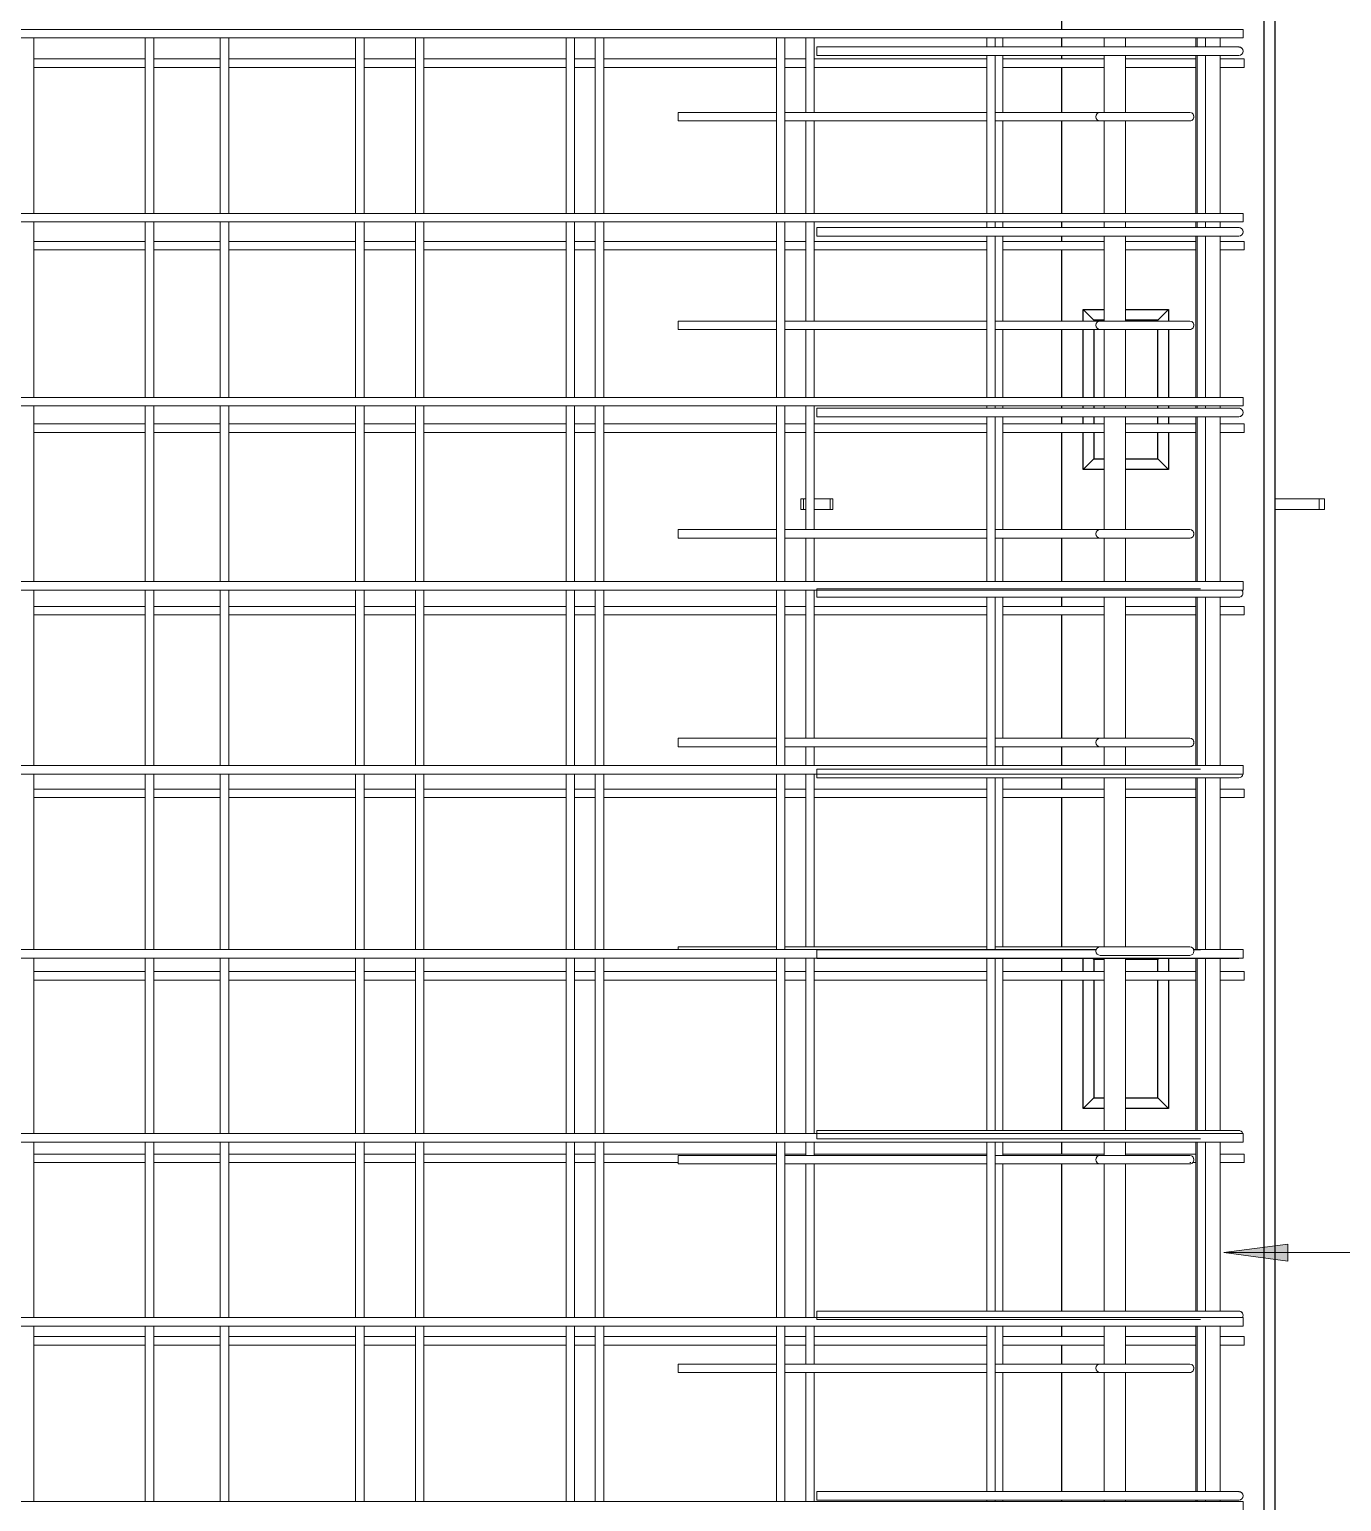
# Model space of a CAD drawing. Header units: millimetres. Extents: x 15401 to 36280, y -2060 to 13564.
# Drawn here: x 19296 to 20527, y 734 to 2115 of the extents above; entities that cross this region are included whole.
import ezdxf

# ---------------------------------------------------------------- set-up
doc = ezdxf.new("R2010")
doc.units = ezdxf.units.MM
for name, color, linetype, lineweight in [('A-GENM', 13, 'Continuous', 18), ('A-WALL', 113, 'Continuous', 25), ('S-RBAR', 171, 'Continuous', 18), ('S-RBAR-IDEN', 171, 'Continuous', 9)]:
    doc.layers.add(name, color=color, linetype=linetype, lineweight=lineweight)

# ---------------------------------------------------------------- blocks, each defined once
blk = doc.blocks.new('RR spread anchor face based - RR-SA-3_0-200-1726827-Elevation Front 1')
at = {"layer": 'A-GENM'}
for p, q in [((20464.6, -660), (20506.1, -660)), ((20506.1, -660), (20511.1, -660)), ((20506.1, -670), (20506.1, -660)), ((20511.1, -660), (20511.1, -670)), ((20506.1, -670), (20464.6, -670)), ((20511.1, -670), (20506.1, -670))]:
    blk.add_line(p, q, dxfattribs=at)
blk = doc.blocks.new('RR spread anchor face based - RR-SA-2_5-200-V6-Elevation Front 1')
at = {"layer": 'A-GENM'}
for p, q in [((20019.6, 640), (20022.1, 640)), ((20019.6, 630), (20019.6, 640)), ((20022.1, 640), (20024.2, 640)), ((20022.1, 640), (20022.1, 630)), ((20032.2, 640), (20047.1, 640)), ((20047.1, 640), (20049.6, 640)), ((20047.1, 640), (20047.1, 630)), ((20049.6, 640), (20049.6, 630)), ((20022.1, 630), (20019.6, 630)), ((20024.2, 630), (20022.1, 630)), ((20047.1, 630), (20032.2, 630)), ((20049.6, 630), (20047.1, 630))]:
    blk.add_line(p, q, dxfattribs=at)

msp = doc.modelspace()

# ---------------------------------------------------------------- hatches: boundary and pattern name
at = {"layer": 'S-RBAR-IDEN'}
msp.add_hatch(color=256, dxfattribs=at).paths.add_polyline_path([(20416.51504, 967.33238), (20476.51504, 959.43323), (20476.51504, 975.23153)])

# ---------------------------------------------------------------- linework, layer by layer
at = {"layer": 'A-WALL'}
for p, q in [((20454.56692, -1395), (20454.56692, 3700)), ((20464.5695, 3700), (20464.5695, -1395)), ((20264.5695, 2115.48276), (20264.5695, 2225.4)), ((20264.5695, 2099.01171), (20264.5695, 2107.48276)), ((20264.5695, 2087.89655), (20264.5695, 2091.01171)), ((20264.5695, 2037.6), (20264.5695, 2079.89655)), ((20264.5695, 1942.75862), (20264.5695, 2029.6)), ((20264.5695, 1929.51112), (20264.5695, 1934.75862)), ((20264.5695, 1916.55172), (20264.5695, 1921.51112)), ((20264.5695, 1841.8), (20264.5695, 1908.55172)), ((20284.5695, 1841.8), (20284.5695, 1852.5)), ((20284.5695, 1852.5), (20304.1695, 1852.5)), ((20294.5695, 1842.5), (20284.5695, 1852.5)), ((20324.1695, 1852.5), (20364.5695, 1852.5)), ((20354.5695, 1842.5), (20364.5695, 1852.5)), ((20364.5695, 1852.5), (20364.5695, 1841.8)), ((20294.5695, 1842.5), (20294.5695, 1841.8)), ((20304.1695, 1842.5), (20294.5695, 1842.5)), ((20354.5695, 1842.5), (20324.1695, 1842.5)), ((20354.5695, 1841.8), (20354.5695, 1842.5)), ((20264.5695, 1770.03448), (20264.5695, 1833.8)), ((20284.5695, 1770.03448), (20284.5695, 1833.8)), ((20294.5695, 1833.8), (20294.5695, 1770.03448)), ((20354.5695, 1770.03448), (20354.5695, 1833.8)), ((20364.5695, 1833.8), (20364.5695, 1770.03448)), ((20264.5695, 1760.01054), (20264.5695, 1762.03448)), ((20284.5695, 1760.01054), (20284.5695, 1762.03448)), ((20294.5695, 1762.03448), (20294.5695, 1760.01054)), ((20354.5695, 1760.01054), (20354.5695, 1762.03448)), ((20364.5695, 1762.03448), (20364.5695, 1760.01054)), ((20264.5695, 1745.2069), (20264.5695, 1752.01054)), ((20284.5695, 1745.2069), (20284.5695, 1752.01054)), ((20294.5695, 1752.01054), (20294.5695, 1745.2069)), ((20354.5695, 1745.2069), (20354.5695, 1752.01054)), ((20364.5695, 1752.01054), (20364.5695, 1745.2069)), ((20264.5695, 1646), (20264.5695, 1737.2069)), ((20284.5695, 1702.5), (20284.5695, 1737.2069)), ((20294.5695, 1737.2069), (20294.5695, 1712.5)), ((20354.5695, 1712.5), (20354.5695, 1737.2069)), ((20364.5695, 1737.2069), (20364.5695, 1702.5)), ((20284.5695, 1702.5), (20294.5695, 1712.5)), ((20304.1695, 1702.5), (20284.5695, 1702.5)), ((20294.5695, 1712.5), (20304.1695, 1712.5)), ((20324.1695, 1712.5), (20354.5695, 1712.5)), ((20364.5695, 1702.5), (20324.1695, 1702.5)), ((20354.5695, 1712.5), (20364.5695, 1702.5)), ((20264.5695, 1597.31034), (20264.5695, 1638)), ((20264.5695, 1573.86207), (20264.5695, 1582.50995)), ((20264.5695, 1450.2), (20264.5695, 1565.86207)), ((20264.5695, 1424.58621), (20264.5695, 1442.2)), ((20264.5695, 1402.51724), (20264.5695, 1413.00937)), ((20264.5695, 1254.4), (20264.5695, 1394.51724)), ((20264.5695, 1231.17241), (20264.5695, 1243.50878)), ((20284.5695, 1231.17241), (20284.5695, 1243.50878)), ((20294.5695, 1242.5), (20293.56072, 1243.50878)), ((20294.5695, 1242.5), (20294.5695, 1231.17241)), ((20304.1695, 1242.5), (20294.5695, 1242.5)), ((20354.5695, 1242.5), (20324.1695, 1242.5)), ((20354.5695, 1242.5), (20355.57828, 1243.50878)), ((20354.5695, 1231.17241), (20354.5695, 1242.5)), ((20364.5695, 1243.50878), (20364.5695, 1231.17241)), ((20264.5695, 1082.0082), (20264.5695, 1223.17241)), ((20284.5695, 1102.5), (20284.5695, 1223.17241)), ((20294.5695, 1223.17241), (20294.5695, 1112.5)), ((20354.5695, 1112.5), (20354.5695, 1223.17241)), ((20364.5695, 1223.17241), (20364.5695, 1102.5)), ((20284.5695, 1102.5), (20294.5695, 1112.5)), ((20294.5695, 1112.5), (20304.1695, 1112.5)), ((20324.1695, 1112.5), (20354.5695, 1112.5)), ((20354.5695, 1112.5), (20364.5695, 1102.5)), ((20304.1695, 1102.5), (20284.5695, 1102.5)), ((20364.5695, 1102.5), (20324.1695, 1102.5)), ((20264.5695, 1059.82759), (20264.5695, 1071.13793)), ((20264.5695, 912.50761), (20264.5695, 1050.6)), ((20264.5695, 888.48276), (20264.5695, 898.41379)), ((20264.5695, 862.8), (20264.5695, 880.48276)), ((20264.5695, 743.00702), (20264.5695, 854.8)), ((20264.5695, 733.68966), (20264.5695, 735.00702))]:
    msp.add_line(p, q, dxfattribs=at)
at = {"layer": 'S-RBAR'}
for p, q in [((18380.07154, 2115.48276), (20434.5695, 2115.48276)), ((20434.5695, 2107.48276), (20434.5695, 2115.48276)), ((18380.07154, 2107.48276), (20434.5695, 2107.48276)), ((19299.67764, 1942.75862), (19299.67764, 2107.48276)), ((19404.39807, 1942.75862), (19404.39807, 2107.48276)), ((19412.39807, 1942.75862), (19412.39807, 2107.48276)), ((19474.79886, 1942.75862), (19474.79886, 2107.48276)), ((19482.79886, 1942.75862), (19482.79886, 2107.48276)), ((19601.81302, 1942.75862), (19601.81302, 2107.48276)), ((19609.81302, 1942.75862), (19609.81302, 2107.48276)), ((19657.92008, 1942.75862), (19657.92008, 2107.48276)), ((19665.92008, 1942.75862), (19665.92008, 2107.48276)), ((19799.22796, 1942.75862), (19799.22796, 2107.48276)), ((19807.22796, 1942.75862), (19807.22796, 2107.48276)), ((19826.66631, 1942.75862), (19826.66631, 2107.48276)), ((19834.66631, 1942.75862), (19834.66631, 2107.48276)), ((19996.64291, 1942.75862), (19996.64291, 2107.48276)), ((20004.64291, 1942.75862), (20004.64291, 2107.48276)), ((20024.16253, 2037.6), (20024.16253, 2107.48276)), ((20032.16253, 2037.6), (20032.16253, 2107.48276)), ((20194.05785, 2099.01171), (20194.05785, 2107.48276)), ((20202.05785, 2099.01171), (20202.05785, 2107.48276)), ((20209.03375, 2099.01171), (20209.03375, 2107.48276)), ((20304.1695, 2099.01171), (20304.1695, 2107.48276)), ((20324.1695, 2099.01171), (20324.1695, 2107.48276)), ((20390.40497, 2099.01171), (20390.40497, 2107.48276)), ((20391.4728, 2099.01171), (20391.4728, 2107.48276)), ((20399.4728, 2099.01171), (20399.4728, 2107.48276)), ((20413.24908, 2099.01171), (20413.24908, 2107.48276)), ((19299.67764, 2087.89655), (19404.39807, 2087.89655)), ((19412.39807, 2087.89655), (19474.79886, 2087.89655)), ((19482.79886, 2087.89655), (19601.81302, 2087.89655)), ((19609.81302, 2087.89655), (19657.92008, 2087.89655)), ((19665.92008, 2087.89655), (19799.22796, 2087.89655)), ((19807.22796, 2087.89655), (19826.66631, 2087.89655)), ((19834.66631, 2087.89655), (19996.64291, 2087.89655)), ((20004.64291, 2087.89655), (20024.16253, 2087.89655)), ((20032.16253, 2087.89655), (20194.05785, 2087.89655)), ((20394.56577, 2099.01171), (20034.56577, 2099.01171)), ((20034.56577, 2099.01171), (20034.56577, 2091.01171)), ((20394.56577, 2091.01171), (20034.56577, 2091.01171)), ((20194.05785, 1942.75862), (20194.05785, 2091.01171)), ((20202.05785, 1942.75862), (20202.05785, 2091.01171)), ((20209.03375, 2037.6), (20209.03375, 2091.01171)), ((20209.03375, 2087.89655), (20304.1695, 2087.89655)), ((20304.1695, 2037.6), (20304.1695, 2091.01171)), ((20324.1695, 2037.6), (20324.1695, 2091.01171)), ((20324.1695, 2087.89655), (20390.40497, 2087.89655)), ((20390.40497, 1942.75862), (20390.40497, 2091.01171)), ((20391.4728, 1942.75862), (20391.4728, 2091.01171)), ((20394.56577, 2099.01171), (20430.56577, 2099.01171)), ((20394.56577, 2091.01171), (20430.56577, 2091.01171)), ((20399.4728, 1942.75862), (20399.4728, 2091.01171)), ((20413.24908, 1942.75862), (20413.24908, 2091.01171)), ((20413.24908, 2087.89655), (20435.50327, 2087.89655)), ((20435.50327, 2079.89655), (20435.50327, 2087.89655)), ((19299.67764, 2079.89655), (19404.39807, 2079.89655)), ((19412.39807, 2079.89655), (19474.79886, 2079.89655)), ((19482.79886, 2079.89655), (19601.81302, 2079.89655)), ((19609.81302, 2079.89655), (19657.92008, 2079.89655)), ((19665.92008, 2079.89655), (19799.22796, 2079.89655)), ((19807.22796, 2079.89655), (19826.66631, 2079.89655)), ((19834.66631, 2079.89655), (19996.64291, 2079.89655)), ((20004.64291, 2079.89655), (20024.16253, 2079.89655)), ((20032.16253, 2079.89655), (20194.05785, 2079.89655)), ((20209.03375, 2079.89655), (20304.1695, 2079.89655)), ((20324.1695, 2079.89655), (20390.40497, 2079.89655)), ((20413.24908, 2079.89655), (20435.50327, 2079.89655)), ((19904.5695, 2037.6), (19996.64291, 2037.6)), ((19904.5695, 2029.6), (19904.5695, 2037.6)), ((20004.64291, 2037.6), (20194.05785, 2037.6)), ((20202.05785, 2037.6), (20280.5695, 2037.6)), ((20280.5695, 2037.6), (20300.5695, 2037.6)), ((20320.5695, 2037.6), (20300.5695, 2037.6)), ((20320.5695, 2037.6), (20364.5695, 2037.6)), ((20384.5695, 2037.6), (20364.5695, 2037.6)), ((19904.5695, 2029.6), (19996.64291, 2029.6)), ((20004.64291, 2029.6), (20194.05785, 2029.6)), ((20024.16253, 1942.75862), (20024.16253, 2029.6)), ((20032.16253, 1942.75862), (20032.16253, 2029.6)), ((20202.05785, 2029.6), (20280.5695, 2029.6)), ((20209.03375, 1942.75862), (20209.03375, 2029.6)), ((20280.5695, 2029.6), (20300.5695, 2029.6)), ((20320.5695, 2029.6), (20300.5695, 2029.6)), ((20304.1695, 1942.75862), (20304.1695, 2029.6)), ((20320.5695, 2029.6), (20364.5695, 2029.6)), ((20324.1695, 1942.75862), (20324.1695, 2029.6)), ((20384.5695, 2029.6), (20364.5695, 2029.6)), ((18380.07154, 1942.75862), (20434.5695, 1942.75862)), ((18380.07154, 1934.75862), (20434.5695, 1934.75862)), ((19299.67764, 1770.03448), (19299.67764, 1934.75862)), ((19404.39807, 1770.03448), (19404.39807, 1934.75862)), ((19412.39807, 1770.03448), (19412.39807, 1934.75862)), ((19474.79886, 1770.03448), (19474.79886, 1934.75862)), ((19482.79886, 1770.03448), (19482.79886, 1934.75862)), ((19601.81302, 1770.03448), (19601.81302, 1934.75862)), ((19609.81302, 1770.03448), (19609.81302, 1934.75862)), ((19657.92008, 1770.03448), (19657.92008, 1934.75862)), ((19665.92008, 1770.03448), (19665.92008, 1934.75862)), ((19799.22796, 1770.03448), (19799.22796, 1934.75862)), ((19807.22796, 1770.03448), (19807.22796, 1934.75862)), ((19826.66631, 1770.03448), (19826.66631, 1934.75862)), ((19834.66631, 1770.03448), (19834.66631, 1934.75862)), ((19996.64291, 1770.03448), (19996.64291, 1934.75862)), ((20004.64291, 1770.03448), (20004.64291, 1934.75862)), ((20024.16253, 1841.8), (20024.16253, 1934.75862)), ((20032.16253, 1841.8), (20032.16253, 1934.75862)), ((20194.05785, 1929.51112), (20194.05785, 1934.75862)), ((20202.05785, 1929.51112), (20202.05785, 1934.75862)), ((20209.03375, 1929.51112), (20209.03375, 1934.75862)), ((20304.1695, 1929.51112), (20304.1695, 1934.75862)), ((20324.1695, 1929.51112), (20324.1695, 1934.75862)), ((20390.40497, 1929.51112), (20390.40497, 1934.75862)), ((20391.4728, 1929.51112), (20391.4728, 1934.75862)), ((20399.4728, 1929.51112), (20399.4728, 1934.75862)), ((20413.24908, 1929.51112), (20413.24908, 1934.75862)), ((20434.5695, 1934.75862), (20434.5695, 1942.75862)), ((20394.56577, 1929.51112), (20034.56577, 1929.51112)), ((20034.56577, 1929.51112), (20034.56577, 1921.51112)), ((20394.56577, 1921.51112), (20034.56577, 1921.51112)), ((20194.05785, 1770.03448), (20194.05785, 1921.51112)), ((20202.05785, 1770.03448), (20202.05785, 1921.51112)), ((20209.03375, 1841.8), (20209.03375, 1921.51112)), ((20304.1695, 1841.8), (20304.1695, 1921.51112)), ((20324.1695, 1841.8), (20324.1695, 1921.51112)), ((20390.40497, 1770.03448), (20390.40497, 1921.51112)), ((20391.4728, 1770.03448), (20391.4728, 1921.51112)), ((20394.56577, 1929.51112), (20430.56577, 1929.51112)), ((20394.56577, 1921.51112), (20430.56577, 1921.51112)), ((20399.4728, 1770.03448), (20399.4728, 1921.51112)), ((20413.24908, 1770.03448), (20413.24908, 1921.51112)), ((19299.67764, 1916.55172), (19404.39807, 1916.55172)), ((19299.67764, 1908.55172), (19404.39807, 1908.55172)), ((19412.39807, 1916.55172), (19474.79886, 1916.55172)), ((19412.39807, 1908.55172), (19474.79886, 1908.55172)), ((19482.79886, 1916.55172), (19601.81302, 1916.55172)), ((19482.79886, 1908.55172), (19601.81302, 1908.55172)), ((19609.81302, 1916.55172), (19657.92008, 1916.55172)), ((19609.81302, 1908.55172), (19657.92008, 1908.55172)), ((19665.92008, 1916.55172), (19799.22796, 1916.55172)), ((19665.92008, 1908.55172), (19799.22796, 1908.55172)), ((19807.22796, 1916.55172), (19826.66631, 1916.55172)), ((19807.22796, 1908.55172), (19826.66631, 1908.55172)), ((19834.66631, 1916.55172), (19996.64291, 1916.55172)), ((19834.66631, 1908.55172), (19996.64291, 1908.55172)), ((20004.64291, 1916.55172), (20024.16253, 1916.55172)), ((20004.64291, 1908.55172), (20024.16253, 1908.55172)), ((20032.16253, 1916.55172), (20194.05785, 1916.55172)), ((20032.16253, 1908.55172), (20194.05785, 1908.55172)), ((20209.03375, 1916.55172), (20304.1695, 1916.55172)), ((20209.03375, 1908.55172), (20304.1695, 1908.55172)), ((20324.1695, 1916.55172), (20390.40497, 1916.55172)), ((20324.1695, 1908.55172), (20390.40497, 1908.55172)), ((20413.24908, 1916.55172), (20435.50327, 1916.55172)), ((20413.24908, 1908.55172), (20435.50327, 1908.55172)), ((20435.50327, 1908.55172), (20435.50327, 1916.55172)), ((19904.5695, 1841.8), (19996.64291, 1841.8)), ((19904.5695, 1833.8), (19904.5695, 1841.8)), ((20004.64291, 1841.8), (20194.05785, 1841.8)), ((20202.05785, 1841.8), (20280.5695, 1841.8)), ((20280.5695, 1841.8), (20300.5695, 1841.8)), ((20320.5695, 1841.8), (20300.5695, 1841.8)), ((20320.5695, 1841.8), (20364.5695, 1841.8)), ((20384.5695, 1841.8), (20364.5695, 1841.8)), ((19904.5695, 1833.8), (19996.64291, 1833.8)), ((20004.64291, 1833.8), (20194.05785, 1833.8)), ((20024.16253, 1770.03448), (20024.16253, 1833.8)), ((20032.16253, 1770.03448), (20032.16253, 1833.8)), ((20202.05785, 1833.8), (20280.5695, 1833.8)), ((20209.03375, 1770.03448), (20209.03375, 1833.8)), ((20280.5695, 1833.8), (20300.5695, 1833.8)), ((20320.5695, 1833.8), (20300.5695, 1833.8)), ((20304.1695, 1770.03448), (20304.1695, 1833.8)), ((20320.5695, 1833.8), (20364.5695, 1833.8)), ((20324.1695, 1770.03448), (20324.1695, 1833.8)), ((20384.5695, 1833.8), (20364.5695, 1833.8)), ((18380.07154, 1770.03448), (20434.5695, 1770.03448)), ((20434.5695, 1762.03448), (20434.5695, 1770.03448)), ((18380.07154, 1762.03448), (20434.5695, 1762.03448)), ((19299.67764, 1597.31034), (19299.67764, 1762.03448)), ((19404.39807, 1597.31034), (19404.39807, 1762.03448)), ((19412.39807, 1597.31034), (19412.39807, 1762.03448)), ((19474.79886, 1597.31034), (19474.79886, 1762.03448)), ((19482.79886, 1597.31034), (19482.79886, 1762.03448)), ((19601.81302, 1597.31034), (19601.81302, 1762.03448)), ((19609.81302, 1597.31034), (19609.81302, 1762.03448)), ((19657.92008, 1597.31034), (19657.92008, 1762.03448)), ((19665.92008, 1597.31034), (19665.92008, 1762.03448)), ((19799.22796, 1597.31034), (19799.22796, 1762.03448)), ((19807.22796, 1597.31034), (19807.22796, 1762.03448)), ((19826.66631, 1597.31034), (19826.66631, 1762.03448)), ((19834.66631, 1597.31034), (19834.66631, 1762.03448)), ((19996.64291, 1597.31034), (19996.64291, 1762.03448)), ((20004.64291, 1597.31034), (20004.64291, 1762.03448)), ((20024.16253, 1646), (20024.16253, 1762.03448)), ((20032.16253, 1646), (20032.16253, 1762.03448)), ((20394.56577, 1760.01054), (20034.56577, 1760.01054)), ((20034.56577, 1760.01054), (20034.56577, 1752.01054)), ((20194.05785, 1760.01054), (20194.05785, 1762.03448)), ((20202.05785, 1760.01054), (20202.05785, 1762.03448)), ((20209.03375, 1760.01054), (20209.03375, 1762.03448)), ((20304.1695, 1760.01054), (20304.1695, 1762.03448)), ((20324.1695, 1760.01054), (20324.1695, 1762.03448)), ((20390.40497, 1760.01054), (20390.40497, 1762.03448)), ((20391.4728, 1760.01054), (20391.4728, 1762.03448)), ((20394.56577, 1760.01054), (20430.56577, 1760.01054)), ((20399.4728, 1760.01054), (20399.4728, 1762.03448)), ((20413.24908, 1760.01054), (20413.24908, 1762.03448)), ((19299.67764, 1745.2069), (19404.39807, 1745.2069)), ((19412.39807, 1745.2069), (19474.79886, 1745.2069)), ((19482.79886, 1745.2069), (19601.81302, 1745.2069)), ((19609.81302, 1745.2069), (19657.92008, 1745.2069)), ((19665.92008, 1745.2069), (19799.22796, 1745.2069)), ((19807.22796, 1745.2069), (19826.66631, 1745.2069)), ((19834.66631, 1745.2069), (19996.64291, 1745.2069)), ((20004.64291, 1745.2069), (20024.16253, 1745.2069)), ((20032.16253, 1745.2069), (20194.05785, 1745.2069)), ((20394.56577, 1752.01054), (20034.56577, 1752.01054)), ((20194.05785, 1597.31034), (20194.05785, 1752.01054)), ((20202.05785, 1597.31034), (20202.05785, 1752.01054)), ((20209.03375, 1646), (20209.03375, 1752.01054)), ((20209.03375, 1745.2069), (20304.1695, 1745.2069)), ((20304.1695, 1646), (20304.1695, 1752.01054)), ((20324.1695, 1646), (20324.1695, 1752.01054)), ((20324.1695, 1745.2069), (20390.40497, 1745.2069)), ((20390.40497, 1597.31034), (20390.40497, 1752.01054)), ((20391.4728, 1597.31034), (20391.4728, 1752.01054)), ((20394.56577, 1752.01054), (20430.56577, 1752.01054)), ((20399.4728, 1597.31034), (20399.4728, 1752.01054)), ((20413.24908, 1597.31034), (20413.24908, 1752.01054)), ((20413.24908, 1745.2069), (20435.50327, 1745.2069)), ((20435.50327, 1737.2069), (20435.50327, 1745.2069)), ((19299.67764, 1737.2069), (19404.39807, 1737.2069)), ((19412.39807, 1737.2069), (19474.79886, 1737.2069)), ((19482.79886, 1737.2069), (19601.81302, 1737.2069)), ((19609.81302, 1737.2069), (19657.92008, 1737.2069)), ((19665.92008, 1737.2069), (19799.22796, 1737.2069)), ((19807.22796, 1737.2069), (19826.66631, 1737.2069)), ((19834.66631, 1737.2069), (19996.64291, 1737.2069)), ((20004.64291, 1737.2069), (20024.16253, 1737.2069)), ((20032.16253, 1737.2069), (20194.05785, 1737.2069)), ((20209.03375, 1737.2069), (20304.1695, 1737.2069)), ((20324.1695, 1737.2069), (20390.40497, 1737.2069)), ((20413.24908, 1737.2069), (20435.50327, 1737.2069)), ((19904.5695, 1646), (19996.64291, 1646)), ((19904.5695, 1638), (19904.5695, 1646)), ((20004.64291, 1646), (20194.05785, 1646)), ((20202.05785, 1646), (20280.5695, 1646)), ((20280.5695, 1646), (20300.5695, 1646)), ((20320.5695, 1646), (20300.5695, 1646)), ((20320.5695, 1646), (20364.5695, 1646)), ((20384.5695, 1646), (20364.5695, 1646)), ((19904.5695, 1638), (19996.64291, 1638)), ((20004.64291, 1638), (20194.05785, 1638)), ((20024.16253, 1597.31034), (20024.16253, 1638)), ((20032.16253, 1597.31034), (20032.16253, 1638)), ((20202.05785, 1638), (20280.5695, 1638)), ((20209.03375, 1597.31034), (20209.03375, 1638)), ((20280.5695, 1638), (20300.5695, 1638)), ((20320.5695, 1638), (20300.5695, 1638)), ((20304.1695, 1597.31034), (20304.1695, 1638)), ((20320.5695, 1638), (20364.5695, 1638)), ((20324.1695, 1597.31034), (20324.1695, 1638)), ((20384.5695, 1638), (20364.5695, 1638)), ((18380.07154, 1597.31034), (20434.5695, 1597.31034)), ((18380.07154, 1589.31034), (20434.5695, 1589.31034)), ((19299.67764, 1424.58621), (19299.67764, 1589.31034)), ((19404.39807, 1424.58621), (19404.39807, 1589.31034)), ((19412.39807, 1424.58621), (19412.39807, 1589.31034)), ((19474.79886, 1424.58621), (19474.79886, 1589.31034)), ((19482.79886, 1424.58621), (19482.79886, 1589.31034)), ((19601.81302, 1424.58621), (19601.81302, 1589.31034)), ((19609.81302, 1424.58621), (19609.81302, 1589.31034)), ((19657.92008, 1424.58621), (19657.92008, 1589.31034)), ((19665.92008, 1424.58621), (19665.92008, 1589.31034)), ((19799.22796, 1424.58621), (19799.22796, 1589.31034)), ((19807.22796, 1424.58621), (19807.22796, 1589.31034)), ((19826.66631, 1424.58621), (19826.66631, 1589.31034)), ((19834.66631, 1424.58621), (19834.66631, 1589.31034)), ((19996.64291, 1424.58621), (19996.64291, 1589.31034)), ((20004.64291, 1424.58621), (20004.64291, 1589.31034)), ((20024.16253, 1450.2), (20024.16253, 1589.31034)), ((20032.16253, 1450.2), (20032.16253, 1589.31034)), ((20394.56577, 1590.50995), (20034.56577, 1590.50995)), ((20034.56577, 1590.50995), (20034.56577, 1582.50995)), ((20434.5695, 1589.31034), (20434.5695, 1597.31034)), ((20394.56577, 1582.50995), (20034.56577, 1582.50995)), ((20194.05785, 1424.58621), (20194.05785, 1582.50995)), ((20202.05785, 1424.58621), (20202.05785, 1582.50995)), ((20209.03375, 1450.2), (20209.03375, 1582.50995)), ((20304.1695, 1450.2), (20304.1695, 1582.50995)), ((20324.1695, 1450.2), (20324.1695, 1582.50995)), ((20390.40497, 1424.58621), (20390.40497, 1582.50995)), ((20391.4728, 1424.58621), (20391.4728, 1582.50995)), ((20394.56577, 1582.50995), (20430.56577, 1582.50995)), ((20399.4728, 1424.58621), (20399.4728, 1582.50995)), ((20413.24908, 1424.58621), (20413.24908, 1582.50995)), ((19299.67764, 1573.86207), (19404.39807, 1573.86207)), ((19299.67764, 1565.86207), (19404.39807, 1565.86207)), ((19412.39807, 1573.86207), (19474.79886, 1573.86207)), ((19412.39807, 1565.86207), (19474.79886, 1565.86207)), ((19482.79886, 1573.86207), (19601.81302, 1573.86207)), ((19482.79886, 1565.86207), (19601.81302, 1565.86207)), ((19609.81302, 1573.86207), (19657.92008, 1573.86207)), ((19609.81302, 1565.86207), (19657.92008, 1565.86207)), ((19665.92008, 1573.86207), (19799.22796, 1573.86207)), ((19665.92008, 1565.86207), (19799.22796, 1565.86207)), ((19807.22796, 1573.86207), (19826.66631, 1573.86207)), ((19807.22796, 1565.86207), (19826.66631, 1565.86207)), ((19834.66631, 1573.86207), (19996.64291, 1573.86207)), ((19834.66631, 1565.86207), (19996.64291, 1565.86207)), ((20004.64291, 1573.86207), (20024.16253, 1573.86207)), ((20004.64291, 1565.86207), (20024.16253, 1565.86207)), ((20032.16253, 1573.86207), (20194.05785, 1573.86207)), ((20032.16253, 1565.86207), (20194.05785, 1565.86207)), ((20209.03375, 1573.86207), (20304.1695, 1573.86207)), ((20209.03375, 1565.86207), (20304.1695, 1565.86207)), ((20324.1695, 1573.86207), (20390.40497, 1573.86207)), ((20324.1695, 1565.86207), (20390.40497, 1565.86207)), ((20413.24908, 1573.86207), (20435.50327, 1573.86207)), ((20413.24908, 1565.86207), (20435.50327, 1565.86207)), ((20435.50327, 1565.86207), (20435.50327, 1573.86207)), ((19904.5695, 1450.2), (19996.64291, 1450.2)), ((19904.5695, 1442.2), (19904.5695, 1450.2)), ((19904.5695, 1442.2), (19996.64291, 1442.2)), ((20004.64291, 1450.2), (20194.05785, 1450.2)), ((20004.64291, 1442.2), (20194.05785, 1442.2)), ((20024.16253, 1424.58621), (20024.16253, 1442.2)), ((20032.16253, 1424.58621), (20032.16253, 1442.2)), ((20202.05785, 1450.2), (20280.5695, 1450.2)), ((20202.05785, 1442.2), (20280.5695, 1442.2)), ((20209.03375, 1424.58621), (20209.03375, 1442.2)), ((20280.5695, 1450.2), (20300.5695, 1450.2)), ((20280.5695, 1442.2), (20300.5695, 1442.2)), ((20320.5695, 1450.2), (20300.5695, 1450.2)), ((20320.5695, 1442.2), (20300.5695, 1442.2)), ((20304.1695, 1424.58621), (20304.1695, 1442.2)), ((20320.5695, 1450.2), (20364.5695, 1450.2)), ((20320.5695, 1442.2), (20364.5695, 1442.2)), ((20324.1695, 1424.58621), (20324.1695, 1442.2)), ((20384.5695, 1450.2), (20364.5695, 1450.2)), ((20384.5695, 1442.2), (20364.5695, 1442.2)), ((18380.07154, 1424.58621), (20434.5695, 1424.58621)), ((20434.5695, 1416.58621), (20434.5695, 1424.58621)), ((18380.07154, 1416.58621), (20434.5695, 1416.58621)), ((19299.67764, 1251.86207), (19299.67764, 1416.58621)), ((19404.39807, 1251.86207), (19404.39807, 1416.58621)), ((19412.39807, 1251.86207), (19412.39807, 1416.58621)), ((19474.79886, 1251.86207), (19474.79886, 1416.58621)), ((19482.79886, 1251.86207), (19482.79886, 1416.58621)), ((19601.81302, 1251.86207), (19601.81302, 1416.58621)), ((19609.81302, 1251.86207), (19609.81302, 1416.58621)), ((19657.92008, 1251.86207), (19657.92008, 1416.58621)), ((19665.92008, 1251.86207), (19665.92008, 1416.58621)), ((19799.22796, 1251.86207), (19799.22796, 1416.58621)), ((19807.22796, 1251.86207), (19807.22796, 1416.58621)), ((19826.66631, 1251.86207), (19826.66631, 1416.58621)), ((19834.66631, 1251.86207), (19834.66631, 1416.58621)), ((19996.64291, 1251.86207), (19996.64291, 1416.58621)), ((20004.64291, 1251.86207), (20004.64291, 1416.58621)), ((20024.16253, 1254.4), (20024.16253, 1416.58621)), ((20032.16253, 1254.4), (20032.16253, 1416.58621)), ((20394.56577, 1421.00937), (20034.56577, 1421.00937)), ((20034.56577, 1421.00937), (20034.56577, 1413.00937)), ((20394.56577, 1413.00937), (20034.56577, 1413.00937)), ((20194.05785, 1251.86207), (20194.05785, 1413.00937)), ((20202.05785, 1251.86207), (20202.05785, 1413.00937)), ((20209.03375, 1254.4), (20209.03375, 1413.00937)), ((20304.1695, 1254.4), (20304.1695, 1413.00937)), ((20324.1695, 1254.4), (20324.1695, 1413.00937)), ((20390.40497, 1251.86207), (20390.40497, 1413.00937)), ((20391.4728, 1251.86207), (20391.4728, 1413.00937)), ((20394.56577, 1413.00937), (20430.56577, 1413.00937)), ((20399.4728, 1251.86207), (20399.4728, 1413.00937)), ((20413.24908, 1251.86207), (20413.24908, 1413.00937)), ((19299.67764, 1402.51724), (19404.39807, 1402.51724)), ((19412.39807, 1402.51724), (19474.79886, 1402.51724)), ((19482.79886, 1402.51724), (19601.81302, 1402.51724)), ((19609.81302, 1402.51724), (19657.92008, 1402.51724)), ((19665.92008, 1402.51724), (19799.22796, 1402.51724)), ((19807.22796, 1402.51724), (19826.66631, 1402.51724)), ((19834.66631, 1402.51724), (19996.64291, 1402.51724)), ((20004.64291, 1402.51724), (20024.16253, 1402.51724)), ((20032.16253, 1402.51724), (20194.05785, 1402.51724)), ((20209.03375, 1402.51724), (20304.1695, 1402.51724)), ((20324.1695, 1402.51724), (20390.40497, 1402.51724)), ((20413.24908, 1402.51724), (20435.50327, 1402.51724)), ((20435.50327, 1394.51724), (20435.50327, 1402.51724)), ((19299.67764, 1394.51724), (19404.39807, 1394.51724)), ((19412.39807, 1394.51724), (19474.79886, 1394.51724)), ((19482.79886, 1394.51724), (19601.81302, 1394.51724)), ((19609.81302, 1394.51724), (19657.92008, 1394.51724)), ((19665.92008, 1394.51724), (19799.22796, 1394.51724)), ((19807.22796, 1394.51724), (19826.66631, 1394.51724)), ((19834.66631, 1394.51724), (19996.64291, 1394.51724)), ((20004.64291, 1394.51724), (20024.16253, 1394.51724)), ((20032.16253, 1394.51724), (20194.05785, 1394.51724)), ((20209.03375, 1394.51724), (20304.1695, 1394.51724)), ((20324.1695, 1394.51724), (20390.40497, 1394.51724)), ((20413.24908, 1394.51724), (20435.50327, 1394.51724)), ((18380.07154, 1243.86207), (20434.5695, 1243.86207)), ((18710.0695, 1251.86207), (20297.03328, 1251.86207)), ((19299.67764, 1079.13793), (19299.67764, 1243.86207)), ((19404.39807, 1079.13793), (19404.39807, 1243.86207)), ((19412.39807, 1079.13793), (19412.39807, 1243.86207)), ((19474.79886, 1079.13793), (19474.79886, 1243.86207)), ((19482.79886, 1079.13793), (19482.79886, 1243.86207)), ((19601.81302, 1079.13793), (19601.81302, 1243.86207)), ((19609.81302, 1079.13793), (19609.81302, 1243.86207)), ((19657.92008, 1079.13793), (19657.92008, 1243.86207)), ((19665.92008, 1079.13793), (19665.92008, 1243.86207)), ((19799.22796, 1079.13793), (19799.22796, 1243.86207)), ((19807.22796, 1079.13793), (19807.22796, 1243.86207)), ((19826.66631, 1079.13793), (19826.66631, 1243.86207)), ((19834.66631, 1079.13793), (19834.66631, 1243.86207)), ((19904.5695, 1254.4), (19996.64291, 1254.4)), ((19904.5695, 1251.86207), (19904.5695, 1254.4)), ((19996.64291, 1079.13793), (19996.64291, 1243.86207)), ((20004.64291, 1254.4), (20194.05785, 1254.4)), ((20004.64291, 1079.13793), (20004.64291, 1243.86207)), ((20024.16253, 1079.13793), (20024.16253, 1243.86207)), ((20032.16253, 1079.13793), (20032.16253, 1243.86207)), ((20296.80159, 1251.50878), (20034.56577, 1251.50878)), ((20034.56577, 1251.50878), (20034.56577, 1243.50878)), ((20202.05785, 1254.4), (20280.5695, 1254.4)), ((20280.5695, 1254.4), (20300.5695, 1254.4)), ((20320.5695, 1254.4), (20300.5695, 1254.4)), ((20320.5695, 1246.4), (20300.5695, 1246.4)), ((20320.5695, 1254.4), (20364.5695, 1254.4)), ((20320.5695, 1246.4), (20364.5695, 1246.4)), ((20384.5695, 1254.4), (20364.5695, 1254.4)), ((20384.5695, 1246.4), (20364.5695, 1246.4)), ((20388.10571, 1251.86207), (20434.5695, 1251.86207)), ((20394.56577, 1251.50878), (20388.33741, 1251.50878)), ((20434.5695, 1243.86207), (20434.5695, 1251.86207)), ((19299.67764, 1231.17241), (19404.39807, 1231.17241)), ((19412.39807, 1231.17241), (19474.79886, 1231.17241)), ((19482.79886, 1231.17241), (19601.81302, 1231.17241)), ((19609.81302, 1231.17241), (19657.92008, 1231.17241)), ((19665.92008, 1231.17241), (19799.22796, 1231.17241)), ((19807.22796, 1231.17241), (19826.66631, 1231.17241)), ((19834.66631, 1231.17241), (19996.64291, 1231.17241)), ((20004.64291, 1231.17241), (20024.16253, 1231.17241)), ((20032.16253, 1231.17241), (20194.05785, 1231.17241)), ((20394.56577, 1243.50878), (20034.56577, 1243.50878)), ((20194.05785, 1082.0082), (20194.05785, 1243.50878)), ((20202.05785, 1082.0082), (20202.05785, 1243.50878)), ((20209.03375, 1082.0082), (20209.03375, 1243.50878)), ((20209.03375, 1231.17241), (20304.1695, 1231.17241)), ((20304.1695, 1082.0082), (20304.1695, 1243.50878)), ((20324.1695, 1082.0082), (20324.1695, 1243.50878)), ((20324.1695, 1231.17241), (20390.40497, 1231.17241)), ((20390.40497, 1082.0082), (20390.40497, 1243.50878)), ((20391.4728, 1082.0082), (20391.4728, 1243.50878)), ((20394.56577, 1243.50878), (20430.56577, 1243.50878)), ((20399.4728, 1082.0082), (20399.4728, 1243.50878)), ((20413.24908, 1082.0082), (20413.24908, 1243.50878)), ((20413.24908, 1231.17241), (20435.50327, 1231.17241)), ((20435.50327, 1223.17241), (20435.50327, 1231.17241)), ((19299.67764, 1223.17241), (19404.39807, 1223.17241)), ((19412.39807, 1223.17241), (19474.79886, 1223.17241)), ((19482.79886, 1223.17241), (19601.81302, 1223.17241)), ((19609.81302, 1223.17241), (19657.92008, 1223.17241)), ((19665.92008, 1223.17241), (19799.22796, 1223.17241)), ((19807.22796, 1223.17241), (19826.66631, 1223.17241)), ((19834.66631, 1223.17241), (19996.64291, 1223.17241)), ((20004.64291, 1223.17241), (20024.16253, 1223.17241)), ((20032.16253, 1223.17241), (20194.05785, 1223.17241)), ((20209.03375, 1223.17241), (20304.1695, 1223.17241)), ((20324.1695, 1223.17241), (20390.40497, 1223.17241)), ((20413.24908, 1223.17241), (20435.50327, 1223.17241)), ((18380.07154, 1079.13793), (20434.5695, 1079.13793)), ((20394.56577, 1082.0082), (20034.56577, 1082.0082)), ((20034.56577, 1082.0082), (20034.56577, 1074.0082)), ((20394.56577, 1082.0082), (20430.56577, 1082.0082)), ((20434.5695, 1071.13793), (20434.5695, 1079.13793)), ((18380.07154, 1071.13793), (20434.5695, 1071.13793)), ((19299.67764, 906.41379), (19299.67764, 1071.13793)), ((19404.39807, 906.41379), (19404.39807, 1071.13793)), ((19412.39807, 906.41379), (19412.39807, 1071.13793)), ((19474.79886, 906.41379), (19474.79886, 1071.13793)), ((19482.79886, 906.41379), (19482.79886, 1071.13793)), ((19601.81302, 906.41379), (19601.81302, 1071.13793)), ((19609.81302, 906.41379), (19609.81302, 1071.13793)), ((19657.92008, 906.41379), (19657.92008, 1071.13793)), ((19665.92008, 906.41379), (19665.92008, 1071.13793)), ((19799.22796, 906.41379), (19799.22796, 1071.13793)), ((19807.22796, 906.41379), (19807.22796, 1071.13793)), ((19826.66631, 906.41379), (19826.66631, 1071.13793)), ((19834.66631, 906.41379), (19834.66631, 1071.13793)), ((19996.64291, 906.41379), (19996.64291, 1071.13793)), ((20004.64291, 906.41379), (20004.64291, 1071.13793)), ((20024.16253, 1058.6), (20024.16253, 1071.13793)), ((20032.16253, 1058.6), (20032.16253, 1071.13793)), ((20394.56577, 1074.0082), (20034.56577, 1074.0082)), ((20194.05785, 912.50761), (20194.05785, 1071.13793)), ((20202.05785, 912.50761), (20202.05785, 1071.13793)), ((20209.03375, 1058.6), (20209.03375, 1071.13793)), ((20304.1695, 1058.6), (20304.1695, 1071.13793)), ((20324.1695, 1058.6), (20324.1695, 1071.13793)), ((20390.40497, 912.50761), (20390.40497, 1071.13793)), ((20391.4728, 912.50761), (20391.4728, 1071.13793)), ((20399.4728, 912.50761), (20399.4728, 1071.13793)), ((20413.24908, 912.50761), (20413.24908, 1071.13793)), ((19299.67764, 1059.82759), (19404.39807, 1059.82759)), ((19299.67764, 1051.82759), (19404.39807, 1051.82759)), ((19412.39807, 1059.82759), (19474.79886, 1059.82759)), ((19412.39807, 1051.82759), (19474.79886, 1051.82759)), ((19482.79886, 1059.82759), (19601.81302, 1059.82759)), ((19482.79886, 1051.82759), (19601.81302, 1051.82759)), ((19609.81302, 1059.82759), (19657.92008, 1059.82759)), ((19609.81302, 1051.82759), (19657.92008, 1051.82759)), ((19665.92008, 1059.82759), (19799.22796, 1059.82759)), ((19665.92008, 1051.82759), (19799.22796, 1051.82759)), ((19807.22796, 1059.82759), (19826.66631, 1059.82759)), ((19807.22796, 1051.82759), (19826.66631, 1051.82759)), ((19834.66631, 1059.82759), (19996.64291, 1059.82759)), ((19834.66631, 1051.82759), (19904.5695, 1051.82759)), ((19904.5695, 1058.6), (19996.64291, 1058.6)), ((19904.5695, 1050.6), (19904.5695, 1058.6)), ((19904.5695, 1050.6), (19996.64291, 1050.6)), ((20004.64291, 1059.82759), (20024.16253, 1059.82759)), ((20004.64291, 1058.6), (20194.05785, 1058.6)), ((20004.64291, 1050.6), (20194.05785, 1050.6)), ((20024.16253, 906.41379), (20024.16253, 1050.6)), ((20032.16253, 1059.82759), (20194.05785, 1059.82759)), ((20032.16253, 906.41379), (20032.16253, 1050.6)), ((20202.05785, 1058.6), (20280.5695, 1058.6)), ((20202.05785, 1050.6), (20280.5695, 1050.6)), ((20209.03375, 1059.82759), (20304.1695, 1059.82759)), ((20209.03375, 912.50761), (20209.03375, 1050.6)), ((20280.5695, 1058.6), (20300.5695, 1058.6)), ((20280.5695, 1050.6), (20300.5695, 1050.6)), ((20320.5695, 1058.6), (20300.5695, 1058.6)), ((20320.5695, 1050.6), (20300.5695, 1050.6)), ((20304.1695, 912.50761), (20304.1695, 1050.6)), ((20320.5695, 1058.6), (20364.5695, 1058.6)), ((20320.5695, 1050.6), (20364.5695, 1050.6)), ((20324.1695, 1059.82759), (20390.40497, 1059.82759)), ((20324.1695, 912.50761), (20324.1695, 1050.6)), ((20384.5695, 1058.6), (20364.5695, 1058.6)), ((20384.5695, 1050.6), (20364.5695, 1050.6)), ((20384.5695, 1051.82759), (20385.4611, 1051.82759)), ((20387.10025, 1051.82759), (20390.40497, 1051.82759)), ((20413.24908, 1059.82759), (20435.50327, 1059.82759)), ((20413.24908, 1051.82759), (20435.50327, 1051.82759)), ((20435.50327, 1051.82759), (20435.50327, 1059.82759)), ((20394.56577, 912.50761), (20034.56577, 912.50761)), ((20034.56577, 912.50761), (20034.56577, 904.50761)), ((20394.56577, 912.50761), (20430.56577, 912.50761)), ((18380.07154, 906.41379), (20434.5695, 906.41379)), ((18380.07154, 898.41379), (20434.5695, 898.41379)), ((19299.67764, 733.68966), (19299.67764, 898.41379)), ((19404.39807, 733.68966), (19404.39807, 898.41379)), ((19412.39807, 733.68966), (19412.39807, 898.41379)), ((19474.79886, 733.68966), (19474.79886, 898.41379)), ((19482.79886, 733.68966), (19482.79886, 898.41379)), ((19601.81302, 733.68966), (19601.81302, 898.41379)), ((19609.81302, 733.68966), (19609.81302, 898.41379)), ((19657.92008, 733.68966), (19657.92008, 898.41379)), ((19665.92008, 733.68966), (19665.92008, 898.41379)), ((19799.22796, 733.68966), (19799.22796, 898.41379)), ((19807.22796, 733.68966), (19807.22796, 898.41379)), ((19826.66631, 733.68966), (19826.66631, 898.41379)), ((19834.66631, 733.68966), (19834.66631, 898.41379)), ((19996.64291, 733.68966), (19996.64291, 898.41379)), ((20004.64291, 733.68966), (20004.64291, 898.41379)), ((20024.16253, 862.8), (20024.16253, 898.41379)), ((20032.16253, 862.8), (20032.16253, 898.41379)), ((20394.56577, 904.50761), (20034.56577, 904.50761)), ((20194.05785, 743.00702), (20194.05785, 898.41379)), ((20202.05785, 743.00702), (20202.05785, 898.41379)), ((20209.03375, 862.8), (20209.03375, 898.41379)), ((20304.1695, 862.8), (20304.1695, 898.41379)), ((20324.1695, 862.8), (20324.1695, 898.41379)), ((20390.40497, 743.00702), (20390.40497, 898.41379)), ((20391.4728, 743.00702), (20391.4728, 898.41379)), ((20399.4728, 743.00702), (20399.4728, 898.41379)), ((20413.24908, 743.00702), (20413.24908, 898.41379)), ((20434.5695, 898.41379), (20434.5695, 906.41379)), ((19299.67764, 888.48276), (19404.39807, 888.48276)), ((19412.39807, 888.48276), (19474.79886, 888.48276)), ((19482.79886, 888.48276), (19601.81302, 888.48276)), ((19609.81302, 888.48276), (19657.92008, 888.48276)), ((19665.92008, 888.48276), (19799.22796, 888.48276)), ((19807.22796, 888.48276), (19826.66631, 888.48276)), ((19834.66631, 888.48276), (19996.64291, 888.48276)), ((20004.64291, 888.48276), (20024.16253, 888.48276)), ((20032.16253, 888.48276), (20194.05785, 888.48276)), ((20209.03375, 888.48276), (20304.1695, 888.48276)), ((20324.1695, 888.48276), (20390.40497, 888.48276)), ((20413.24908, 888.48276), (20435.50327, 888.48276)), ((20435.50327, 880.48276), (20435.50327, 888.48276)), ((19299.67764, 880.48276), (19404.39807, 880.48276)), ((19412.39807, 880.48276), (19474.79886, 880.48276)), ((19482.79886, 880.48276), (19601.81302, 880.48276)), ((19609.81302, 880.48276), (19657.92008, 880.48276)), ((19665.92008, 880.48276), (19799.22796, 880.48276)), ((19807.22796, 880.48276), (19826.66631, 880.48276)), ((19834.66631, 880.48276), (19996.64291, 880.48276)), ((20004.64291, 880.48276), (20024.16253, 880.48276)), ((20032.16253, 880.48276), (20194.05785, 880.48276)), ((20209.03375, 880.48276), (20304.1695, 880.48276)), ((20324.1695, 880.48276), (20390.40497, 880.48276)), ((20413.24908, 880.48276), (20435.50327, 880.48276)), ((19904.5695, 862.8), (19996.64291, 862.8)), ((19904.5695, 854.8), (19904.5695, 862.8)), ((20004.64291, 862.8), (20194.05785, 862.8)), ((20202.05785, 862.8), (20280.5695, 862.8)), ((20280.5695, 862.8), (20300.5695, 862.8)), ((20320.5695, 862.8), (20300.5695, 862.8)), ((20320.5695, 862.8), (20364.5695, 862.8)), ((20384.5695, 862.8), (20364.5695, 862.8)), ((19904.5695, 854.8), (19996.64291, 854.8)), ((20004.64291, 854.8), (20194.05785, 854.8)), ((20024.16253, 733.68966), (20024.16253, 854.8)), ((20032.16253, 733.68966), (20032.16253, 854.8)), ((20202.05785, 854.8), (20280.5695, 854.8)), ((20209.03375, 743.00702), (20209.03375, 854.8)), ((20280.5695, 854.8), (20300.5695, 854.8)), ((20320.5695, 854.8), (20300.5695, 854.8)), ((20304.1695, 743.00702), (20304.1695, 854.8)), ((20320.5695, 854.8), (20364.5695, 854.8)), ((20324.1695, 743.00702), (20324.1695, 854.8)), ((20384.5695, 854.8), (20364.5695, 854.8)), ((18380.07154, 733.68966), (20434.5695, 733.68966)), ((20394.56577, 743.00702), (20034.56577, 743.00702)), ((20034.56577, 743.00702), (20034.56577, 735.00702)), ((20394.56577, 735.00702), (20034.56577, 735.00702)), ((20194.05785, 733.68966), (20194.05785, 735.00702)), ((20202.05785, 733.68966), (20202.05785, 735.00702)), ((20209.03375, 733.68966), (20209.03375, 735.00702)), ((20304.1695, 733.68966), (20304.1695, 735.00702)), ((20324.1695, 733.68966), (20324.1695, 735.00702)), ((20390.40497, 733.68966), (20390.40497, 735.00702)), ((20391.4728, 733.68966), (20391.4728, 735.00702)), ((20394.56577, 743.00702), (20430.56577, 743.00702)), ((20394.56577, 735.00702), (20430.56577, 735.00702)), ((20399.4728, 733.68966), (20399.4728, 735.00702)), ((20413.24908, 733.68966), (20413.24908, 735.00702)), ((20434.5695, 725.68966), (20434.5695, 733.68966))]:
    msp.add_line(p, q, dxfattribs=at)
for centre, start, end in [((20430.56577, 2095.01171), 75, 90), ((20430.56577, 2095.01171), 270, 90), ((20430.56577, 2095.01171), 15, 60), ((20430.56577, 2095.01171), 300, 345), ((20300.5695, 2033.6), 90, 270), ((20384.5695, 2033.6), 270, 90), ((20384.5695, 2033.6), 15, 60), ((20384.5695, 2033.6), 300, 345), ((20384.5695, 2033.6), 270, 285), ((20430.56577, 1925.51112), 75, 90), ((20430.56577, 1925.51112), 270, 90), ((20430.56577, 1925.51112), 15, 60), ((20430.56577, 1925.51112), 300, 345), ((20300.5695, 1837.8), 90, 270), ((20384.5695, 1837.8), 270, 90), ((20384.5695, 1837.8), 15, 60), ((20384.5695, 1837.8), 270, 285), ((20384.5695, 1837.8), 300, 345), ((20430.56577, 1756.01054), 75, 90), ((20430.56577, 1756.01054), 270, 90), ((20430.56577, 1756.01054), 15, 60), ((20430.56577, 1756.01054), 300, 345), ((20300.5695, 1642), 90, 270), ((20384.5695, 1642), 270, 90), ((20384.5695, 1642), 15, 60), ((20384.5695, 1642), 270, 285), ((20384.5695, 1642), 300, 345), ((20430.56577, 1586.50995), 270, 44.49239733), ((20430.56577, 1586.50995), 15, 44.49239733), ((20430.56577, 1586.50995), 300, 345), ((20300.5695, 1446.2), 90, 270), ((20384.5695, 1446.2), 270, 90), ((20384.5695, 1446.2), 270, 285), ((20384.5695, 1446.2), 15, 60), ((20384.5695, 1446.2), 300, 345), ((20430.56577, 1417.00937), 270, 353.86888928), ((20430.56577, 1417.00937), 300, 345), ((20300.5695, 1250.4), 90, 270), ((20384.5695, 1250.4), 270, 90), ((20384.5695, 1250.4), 21.63598394, 60), ((20430.56577, 1247.50878), 270, 293.14528272), ((20430.56577, 1078.0082), 75, 90), ((20430.56577, 1078.0082), 16.46869859, 90), ((20430.56577, 1078.0082), 16.46869859, 60), ((20300.5695, 1054.6), 90, 270), ((20384.5695, 1054.6), 270, 90), ((20384.5695, 1054.6), 270, 285), ((20384.5695, 1054.6), 300, 345), ((20384.5695, 1054.6), 15, 52.36680444), ((20430.56577, 908.50761), 75, 90), ((20430.56577, 908.50761), 330, 90), ((20430.56577, 908.50761), 15, 60), ((20430.56577, 908.50761), 330, 345), ((20300.5695, 858.8), 90, 270), ((20384.5695, 858.8), 270, 90), ((20384.5695, 858.8), 15, 60), ((20384.5695, 858.8), 300, 345), ((20384.5695, 858.8), 270, 285), ((20430.56577, 739.00702), 75, 90), ((20430.56577, 739.00702), 270, 90), ((20430.56577, 739.00702), 15, 60), ((20430.56577, 739.00702), 300, 345)]:
    msp.add_arc(centre, 4, start, end, dxfattribs=at)
at = {"layer": 'S-RBAR-IDEN'}
for p, q in [((20476.51504, 975.23153), (20416.51504, 967.33238)), ((20416.51504, 967.33238), (20476.51504, 959.43323)), ((20416.51504, 967.33238), (20708.87642, 967.33238)), ((20476.51504, 959.43323), (20476.51504, 975.23153))]:
    msp.add_line(p, q, dxfattribs=at)

# ---------------------------------------------------------------- block references
at = {"layer": 'A-GENM'}
for name, p in [('RR spread anchor face based - RR-SA-2_5-200-V6-Elevation Front 1', (0, 1035)), ('RR spread anchor face based - RR-SA-3_0-200-1726827-Elevation Front 1', (0, 2335))]:
    msp.add_blockref(name, p, dxfattribs=at)

doc.saveas('drawing.dxf')
